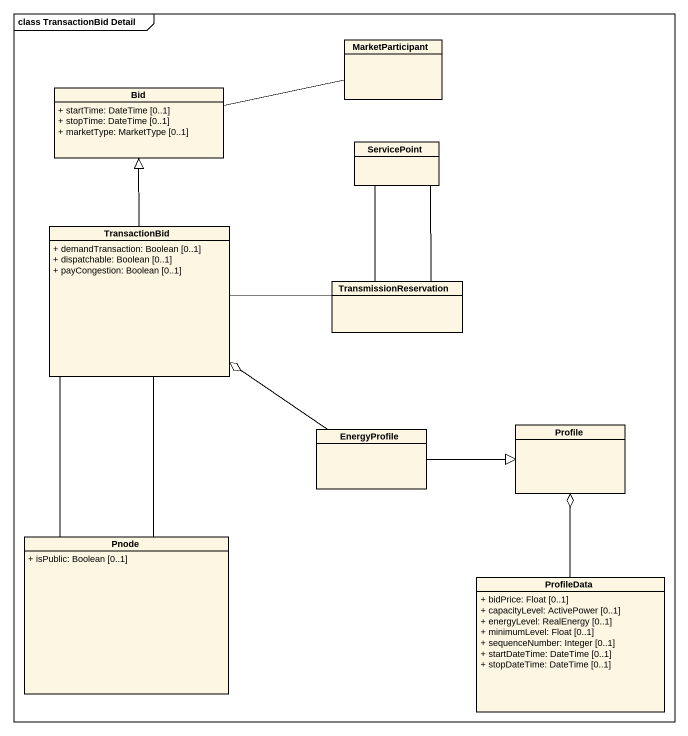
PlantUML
@startuml
mainframe class TransactionBid Detail
hide circle
hide empty members
skinparam classAttributeIconSize 0
class MarketParticipant
class Bid {
  + startTime: DateTime [0..1]
  + stopTime: DateTime [0..1]
  + marketType: MarketType [0..1]
}
class ServicePoint
class TransactionBid {
  + demandTransaction: Boolean [0..1]
  + dispatchable: Boolean [0..1]
  + payCongestion: Boolean [0..1]
}
class TransmissionReservation
class EnergyProfile
class Profile
class Pnode {
  + isPublic: Boolean [0..1]
}
class ProfileData {
  + bidPrice: Float [0..1]
  + capacityLevel: ActivePower [0..1]
  + energyLevel: RealEnergy [0..1]
  + minimumLevel: Float [0..1]
  + sequenceNumber: Integer [0..1]
  + startDateTime: DateTime [0..1]
  + stopDateTime: DateTime [0..1]
}
Bid -right- MarketParticipant
ServicePoint -- TransmissionReservation
ServicePoint -- TransmissionReservation
TransactionBid -up-|> Bid
TransmissionReservation -left- TransactionBid
EnergyProfile -up-o TransactionBid
EnergyProfile -right-|> Profile
Pnode -up- TransactionBid
Pnode -up- TransactionBid
ProfileData -up-o Profile
@enduml
